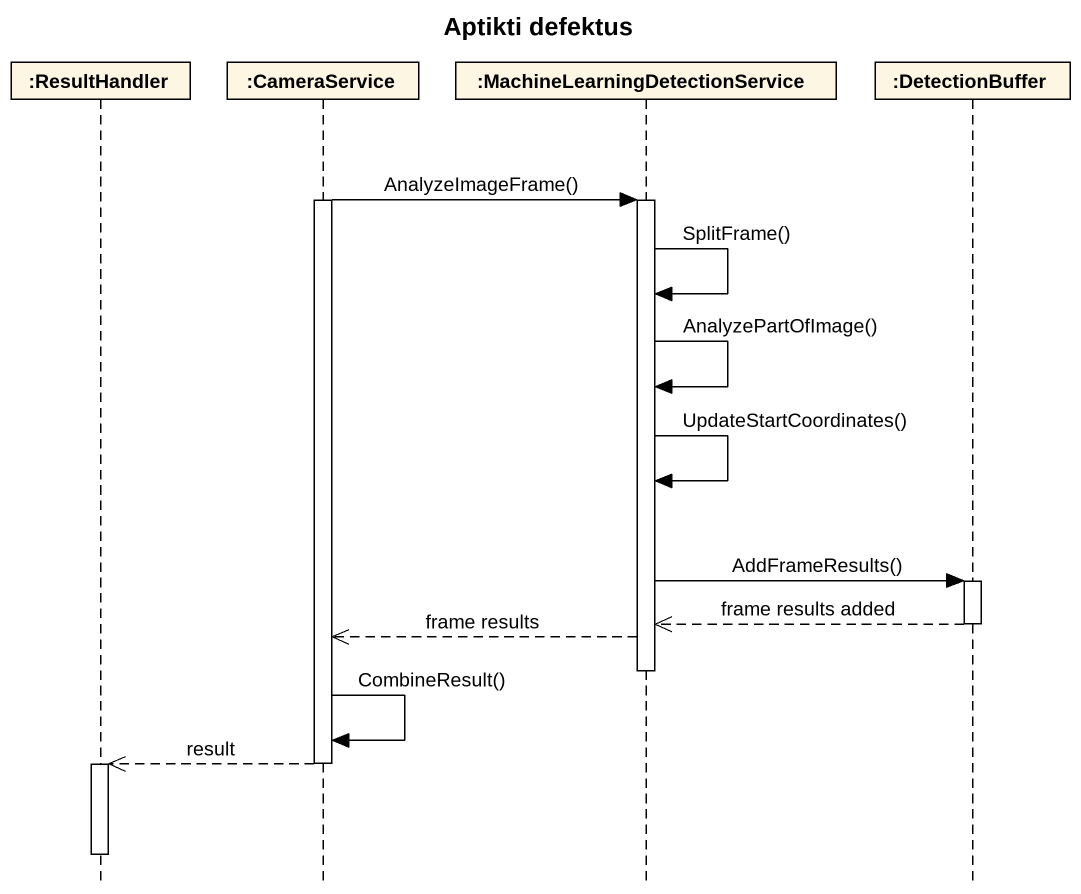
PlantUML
@startuml
title Aptikti defektus
hide footbox
participant ":ResultHandler" as ResultHandler
participant ":CameraService" as CameraService
participant ":MachineLearningDetectionService" as MachineLearningDetectionServ
participant ":DetectionBuffer" as DetectionBuffer

activate CameraService
CameraService -> MachineLearningDetectionServ : AnalyzeImageFrame()
activate MachineLearningDetectionServ
MachineLearningDetectionServ -> MachineLearningDetectionServ : SplitFrame()
MachineLearningDetectionServ -> MachineLearningDetectionServ : AnalyzePartOfImage()
MachineLearningDetectionServ -> MachineLearningDetectionServ : UpdateStartCoordinates()
MachineLearningDetectionServ -> DetectionBuffer : AddFrameResults()
activate DetectionBuffer
DetectionBuffer -->> MachineLearningDetectionServ : frame results added
deactivate DetectionBuffer
MachineLearningDetectionServ -->> CameraService : frame results
deactivate MachineLearningDetectionServ
CameraService -> CameraService : CombineResult()
CameraService -->> ResultHandler : result
deactivate CameraService
activate ResultHandler
deactivate ResultHandler
@enduml
